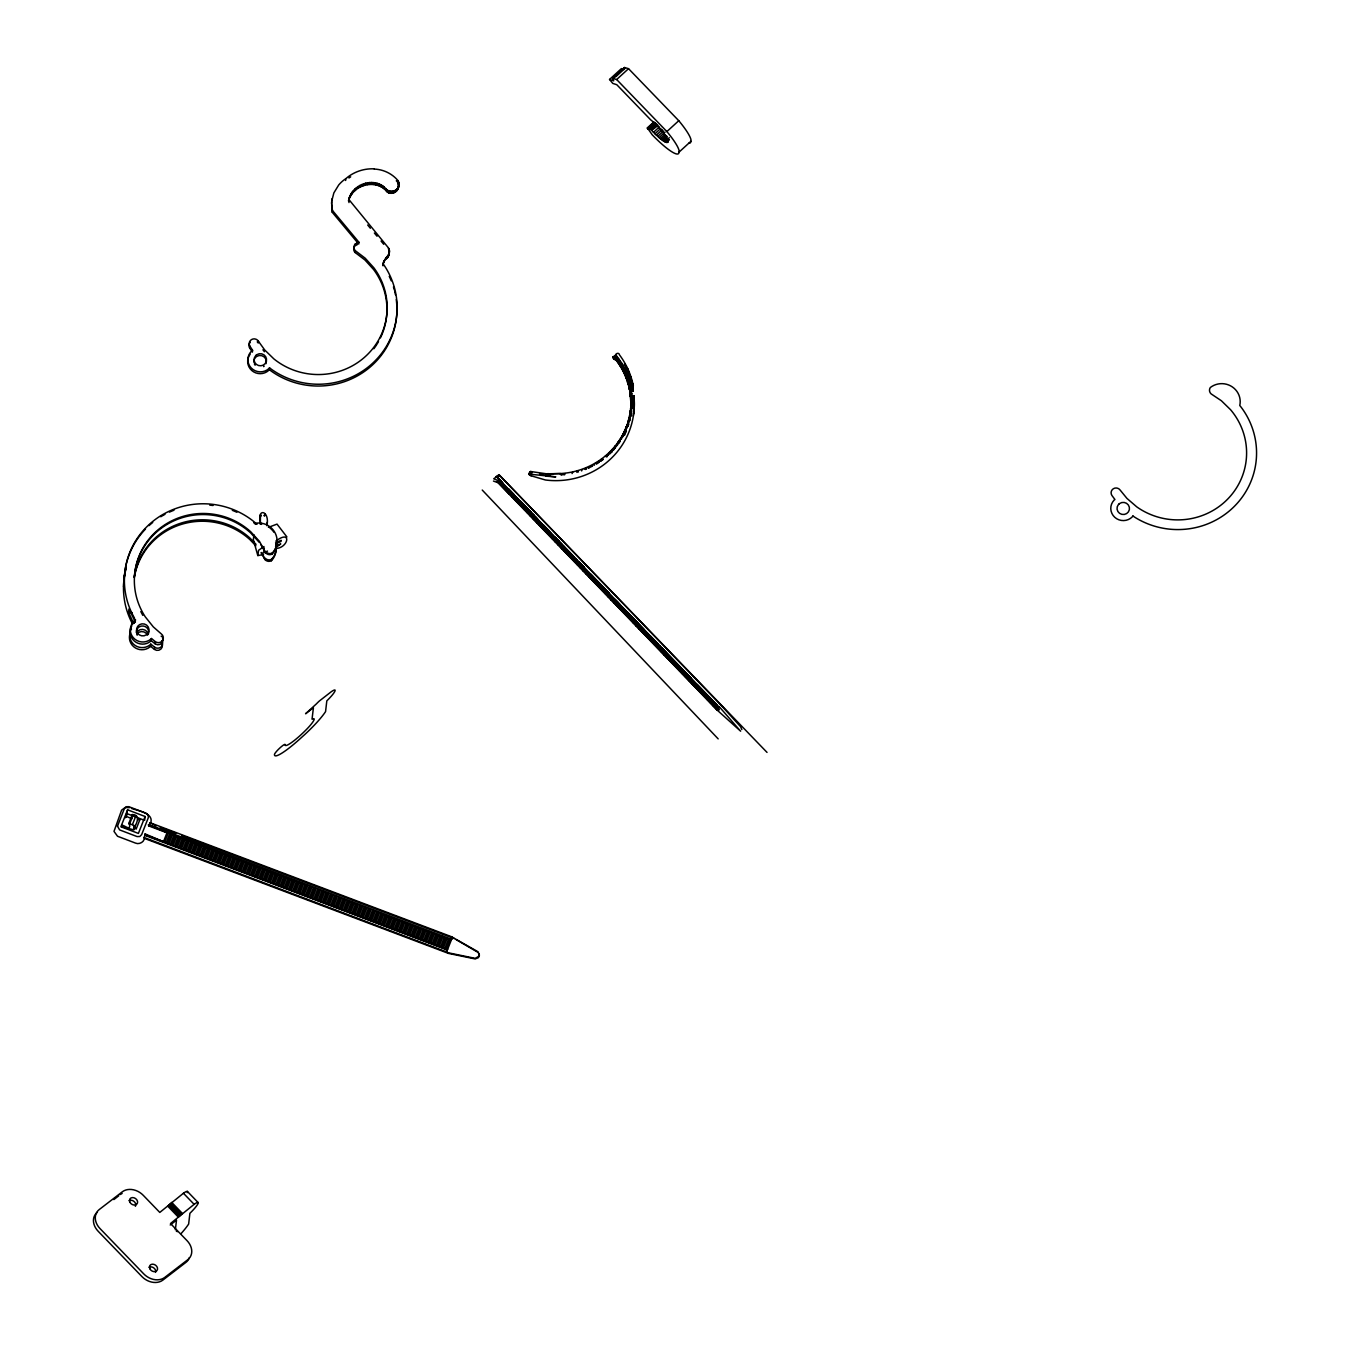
<?xml version="1.0" encoding="UTF-8"?>
<svg xmlns="http://www.w3.org/2000/svg" width="1350" height="1350" viewBox="0 0 1350 1350"><rect width="100%" height="100%" fill="white"/><g stroke="black" fill="none" stroke-linecap="round" stroke-linejoin="round"><path stroke-width="1.5" d="M633.319 416.036L634.078 397.946M331.695 201.724L332.269 212.304L358.729 244.046L358.931 242.241L332.471 210.499L331.627 204.694M514.907 499.821L515.211 495.939L515.16 497.559L517.202 498.015L516.949 500.276L514.907 499.821L514.958 498.201M517.995 503.044L518.299 499.146L517.995 503.044L520.054 503.499L520.307 501.221L518.265 500.766M521.1 506.25L521.404 502.369L521.1 506.25L523.159 506.722L523.412 504.444L521.353 503.989M527.31 512.713L527.631 508.815L527.58 510.435L529.622 510.891L529.369 513.169L527.698 513.101L527.361 511.093M530.415 515.936L530.719 512.038L530.415 515.936L532.457 516.375L532.727 514.114L530.668 513.658M533.52 519.142L533.824 515.244L533.52 519.142L535.562 519.615L535.832 517.337L533.773 516.864M542.835 528.812L543.139 524.931L542.835 528.812L544.877 529.267L545.13 526.989L543.088 526.551M545.923 532.035L546.227 528.137L545.923 532.035L547.982 532.491L548.235 530.212L546.193 529.757M549.028 535.241L549.332 531.36L549.686 533.402L551.34 533.436L551.087 535.714L549.028 535.241L549.079 533.621M555.238 541.704L555.542 537.806L555.238 541.704L557.297 542.16L557.55 539.882L555.508 539.426M558.343 544.911L558.647 541.029L558.343 544.911L560.385 545.366L560.638 543.105L558.596 542.649M561.448 548.134L561.752 544.236L561.701 545.856L563.76 546.328L563.49 548.589L561.836 548.556L561.482 546.514M567.658 554.58L567.962 550.699L567.658 554.58L569.7 555.036L569.97 552.774L567.911 552.319M570.763 557.803L571.067 553.905L570.763 557.803L572.805 558.259L573.058 555.981L571.016 555.525M573.851 561.026L574.155 557.128L574.509 559.17L576.163 559.204L575.91 561.482L574.256 561.431L573.902 559.406M583.166 570.696L583.47 566.798L583.808 568.806L585.478 568.873L585.225 571.151L583.166 570.696L583.217 569.076M586.271 573.902L586.575 570.021L586.524 571.641L588.566 572.079L588.313 574.358L586.659 574.307L586.322 572.282M589.376 577.125L589.68 573.227L589.629 574.847L591.688 575.319L591.418 577.581L589.376 577.125L589.41 575.505M595.586 583.571L595.89 579.69L595.839 581.31L597.898 581.766L597.628 584.027L595.586 583.571L595.637 581.951M598.691 586.794L598.995 582.896L598.944 584.516L600.986 584.972L600.733 587.25L598.691 586.794L598.742 585.174M601.779 590.001L602.083 586.119L602.438 588.161L604.091 588.195L603.838 590.473L602.184 590.423L601.83 588.381M608.006 596.464L608.31 592.566L608.648 594.591L610.301 594.641L610.048 596.919L608.006 596.464L608.057 594.844M611.094 599.67L611.398 595.789L611.364 597.409L613.406 597.864L613.153 600.126L611.094 599.67L611.145 598.05M614.199 602.893L614.503 598.995L614.858 601.037L616.511 601.087L616.258 603.349L614.199 602.893L614.25 601.273M623.514 612.562L623.818 608.664L624.156 610.689L625.826 610.74L625.556 613.018L623.514 612.562L623.565 610.942M632.053 405.861L630.838 406.148L631.952 406.873L632.053 405.861L630.99 405.793L630.079 413.201L631.142 413.994M626.619 615.786L626.923 611.888L626.873 613.508L628.931 613.963L628.661 616.241L626.619 615.786L626.653 614.166M629.708 618.992L630.011 615.111L629.708 618.992L631.766 619.464L632.019 617.186L629.961 616.731M635.934 625.455L636.238 621.557L636.576 623.582L638.229 623.633L637.976 625.911L636.306 625.843L635.985 623.835M639.023 628.661L639.326 624.78L639.023 628.661L641.081 629.117L641.334 626.856L639.292 626.4M642.127 631.884L642.431 627.986L642.127 631.884L644.186 632.34L644.439 630.079L642.381 629.606M648.337 638.331L648.658 634.449L648.608 636.069L650.649 636.525L650.396 638.786L648.726 638.736L648.388 636.711M651.442 641.554L651.746 637.656L651.442 641.554L653.484 642.009L653.754 639.731L651.696 639.276M654.548 644.76L654.851 640.879L654.548 644.76L656.589 645.233L656.859 642.954L654.801 642.499M663.862 654.446L664.166 650.548L663.862 654.446L665.904 654.885L666.158 652.624L664.116 652.168M666.951 657.653L667.254 653.754L666.951 657.653L669.009 658.108L669.263 655.847L667.221 655.374M670.056 660.876L670.359 656.977L670.309 658.597L672.367 659.053L672.114 661.331L670.056 660.876L670.106 659.256M676.266 667.322L676.569 663.441L676.266 667.322L678.324 667.778L678.577 665.499L676.536 665.061M679.371 670.545L679.674 666.647L679.371 670.545L681.413 671.001L681.666 668.722L679.624 668.267M682.476 673.751L682.779 669.87L683.134 671.912L684.788 671.946L684.517 674.224L682.476 673.751L682.509 672.131M688.686 680.214L688.989 676.316L688.686 680.214L690.727 680.67L690.998 678.392L688.939 677.936M691.791 683.421L692.094 679.539L691.791 683.421L693.833 683.876L694.086 681.615L692.044 681.159M694.879 686.644L695.183 682.746L695.132 684.366L697.191 684.838L696.938 687.099L694.879 686.644L694.929 685.024M704.194 696.313L704.498 692.415L704.194 696.313L706.252 696.769L706.506 694.491L704.464 694.035M707.299 699.536L707.602 695.638L707.552 697.258L709.611 697.714L709.358 699.992L707.299 699.536L707.349 697.916M710.404 702.742L710.708 698.844L711.062 700.886L712.716 700.937L712.446 703.215L710.792 703.164L710.438 701.123M716.614 709.206L716.917 705.308L716.614 709.206L718.656 709.644M631.918 404.257L630.771 403.616L632.171 400.41L631.834 406.704L630.686 405.709M630.956 403.431L632.104 404.426L632.154 402.84L630.686 406.029M633.741 413.522L633.842 395.601M631.007 401.288L632.205 401.169M511.785 496.581L512.106 492.716L512.443 494.741L514.114 494.792L513.844 497.07L512.19 497.002L511.852 494.977M524.188 509.473L524.509 505.592L524.863 507.617L526.517 507.684L526.264 509.946L524.593 509.895L524.256 507.87M536.608 522.366L536.929 518.484L536.861 520.087L538.92 520.543L538.667 522.821L537.013 522.788L536.676 520.763M539.713 525.572L540.034 521.691L539.966 523.311L542.042 523.783L541.772 526.061L539.713 525.572L539.764 523.969M552.116 538.464L552.437 534.583L552.386 536.186L554.445 536.659L554.192 538.937L552.116 538.464L552.184 536.861M564.536 551.34L564.857 547.476L565.194 549.501L566.865 549.551L566.612 551.829L564.536 551.34L564.604 549.737M576.956 564.233L577.277 560.351L577.209 561.954L579.268 562.427L579.015 564.705L577.361 564.654L577.024 562.629M580.044 567.456L580.365 563.574L580.044 567.456L582.12 567.928L582.373 565.65L580.314 565.178M592.464 580.331L592.785 576.467L592.464 580.331L594.54 580.821L594.793 578.542L592.717 578.07M604.884 593.224L605.205 589.342L604.884 593.224L606.943 593.696L607.213 591.435L605.138 590.946M617.288 606.116L617.608 602.235L617.288 606.116L619.346 606.572L619.616 604.294L617.558 603.838M620.392 609.322L620.713 605.441L620.646 607.061L622.721 607.534L622.468 609.795L620.798 609.744L620.46 607.719M632.812 622.215L633.133 618.334L633.066 619.937L635.141 620.409L634.871 622.688L633.217 622.637L632.88 620.612M645.216 635.091L645.536 631.226L645.891 633.251L647.544 633.302L647.291 635.58L645.216 635.091L645.283 633.487M657.636 647.983L657.956 644.102L658.294 646.127L659.947 646.178L659.694 648.439L657.636 647.983L657.703 646.38M660.741 651.206L661.061 647.325L661.399 649.35L663.069 649.401L662.799 651.679L660.741 651.206L660.791 649.586M673.144 664.082L673.464 660.201L673.414 661.821L675.472 662.293L675.219 664.554L673.144 664.082L673.211 662.479M685.564 676.974L685.884 673.093L685.817 674.696L687.892 675.169L687.639 677.447L685.564 676.974L685.631 675.371M697.984 689.85L698.304 685.986L698.642 688.011L700.296 688.044L700.042 690.322L698.389 690.272L698.051 688.247M701.072 693.073L701.392 689.192L701.072 693.073L703.148 693.546L703.401 691.284L701.342 690.795M713.492 705.966L713.812 702.084L713.492 705.966L715.567 706.438L715.821 704.16L713.745 703.688M374.321 169.071A32.214 31.32 6.6 0 1 397.693 180.259C402.131 186.452 394.909 196.56 387.72 192.324C377.021 178.234 352.569 184.258 348.519 201.133C350.511 185.389 372.009 176.614 384.244 187.059C387.332 192.864 396.664 192.831 398.655 186.216M624.189 69.491L621.439 68.58L609.542 79.447L613.693 80.814L612.63 78.367L624.527 67.5L628.543 68.681L678.78 120.707A30.898 5.501 47.6 0 1 690.829 141.362A38.374 6.834 47.6 0 1 688.922 143.168M612.697 78.975L624.527 67.5M588.617 468.18L588.954 466.729M134.224 827.381L133.329 825.154L128.807 823.449L132.317 814.556C140.484 814.573 137.194 823.061 134.224 827.381L136.299 828.714L139.809 819.821L137.7 818.471M383.822 260.921L383.012 265.815C381.983 258.727 393.474 254.357 387.956 247.286L348.722 199.328M586.339 469.159L586.44 467.859M633.926 411.615L633.606 413.91L633.876 412.003M630.585 408.426L632.07 405.287A76.781 74.655 6.6 0 1 631.783 408.324M630.906 402.165L630.771 403.312M542.346 474.171L541.35 474.053L543.257 474.221L539.511 473.934L560.537 473.546A75.786 73.693 6.6 0 0 630.855 391.129L633.116 390.859L631.429 381.426L624.527 363.454L633.336 385.965L630.129 386.539L626.13 373.174A75.954 73.862 6.6 0 0 616.95 356.873M266.895 525.741C270.253 510.081 255.892 507.212 260.837 523.918M718.993 707.164L496.226 476.516L498.994 474.744L767.036 752.406M496.159 477.056L493.712 478.794L499.146 480.988L509.338 491.518L510.992 491.569L510.739 493.83L509.085 493.796L498.403 482.827L493.459 481.072M498.774 476.668L498.994 474.744L722.267 706.506L740.61 726.739L741.859 729.574M509.085 493.796L509.338 491.518M512.19 497.002L512.443 494.741M515.278 500.226L515.548 497.947M518.383 503.432L518.636 501.171M521.505 506.672L521.758 504.411M524.593 509.895L524.863 507.617M527.698 513.101L527.951 510.84M530.803 516.324L531.056 514.046M533.925 519.564L534.178 517.286M537.013 522.788L537.266 520.509M540.118 525.994L540.371 523.716M543.206 529.217L543.476 526.939M546.311 532.423L546.564 530.162M549.433 535.663L549.686 533.402M552.521 538.886L552.791 536.608M555.626 542.092L555.879 539.831M558.731 545.316L558.984 543.038M561.836 548.556L562.106 546.278M564.941 551.762L565.194 549.501M568.046 554.985L568.299 552.707M571.134 558.191L571.404 555.93M574.256 561.431L574.509 559.17M577.361 564.654L577.614 562.376M580.449 567.877L580.719 565.599M583.554 571.084L583.808 568.806M586.659 574.307L586.913 572.029M616.056 355.05L612.765 356.991C612.411 360.45 621.101 360.231 620.663 366.744L622.013 366.711M614.064 356.889L613.811 359.168C614.014 352.873 620.696 362.61 620.916 364.466L620.663 366.744M589.764 577.547L590.034 575.269M627.716 369.124L633.336 385.965A79.228 77.034 6.6 0 0 619.599 355.033C618.789 350.73 612.428 355.539 616.883 357.396A75.904 73.811 6.6 0 1 627.716 423.698A75.819 73.727 6.6 0 1 626.096 428.051M615.904 354.881L617.524 357.193M592.869 580.753L593.123 578.492M608.462 454.984L606.96 454.781L606.926 456.874M610.335 453.583L610.588 451.305L611.972 451.507M610.419 453.482L610.689 451.204L610.858 452.655M595.974 583.976L596.227 581.698M611.837 451.929L612.107 449.634L613.626 449.685M612.056 451.693L612.309 449.415M623.211 368.887L621.726 368.567L622.266 364.449L620.916 364.466M621.861 368.854L622.721 365.192L621.726 368.567M613.508 450.174L613.929 447.609L615.246 447.829M624.341 371.064L622.991 370.997L623.464 366.609L622.131 366.576M599.062 587.183L599.316 584.921M623.616 369.664L623.869 367.386L624.594 368.803L623.109 368.466L623.869 367.386M615.195 447.981L615.448 445.702L616.781 445.905M624.038 373.174L624.729 371.858L625.371 373.309L624.038 373.174L624.999 369.579L625.033 375.418L626.383 375.553M625.033 375.418L625.995 371.824L625.928 377.663L627.261 377.865M625.826 377.359L626.957 374.102L625.928 377.663M602.184 590.423L602.438 588.161M619.262 442.344L619.667 439.813L619.971 440.859M628.104 380.16L626.67 379.654L627.817 376.397L628.189 380.363L628.374 377.882L626.923 377.376M626.771 379.924L627.024 377.646M627.683 379.671L629.083 380.227L628.83 382.506L627.514 382.219L628.627 378.726M628.374 381.983L629.792 382.59L629.336 381.071L628.121 384.244L629.522 384.868M628.206 384.548L628.459 382.286M605.289 593.646L605.542 591.367M623.261 433.519L623.869 434.869L624.611 433.468L623.261 433.519L623.008 435.797M630.079 387.248L628.712 386.589L629.977 383.451M628.796 386.893L628.982 384.311M624.746 434.97L624.308 431.359L625.641 431.241L624.999 432.692L624.308 431.359M629.336 389.239L630.264 388.108L630.585 389.458L629.336 389.239L630.534 385.83L631.091 392.749M625.742 432.743L625.286 429.148L625.995 430.448M615.094 358.256L621.709 368.01A75.87 73.778 6.6 0 1 629.758 389.812L630.956 399.009A75.87 73.778 6.6 0 1 630.517 412.881M629.691 391.331L631.007 388.243L629.741 391.618L631.007 392.074M625.944 429.182L626.197 426.904L627.514 426.735M630.214 389.526L630.619 389.661M631.378 394.487L630.129 393.998L631.412 390.656M627.041 424.659L627.817 425.908L628.374 424.423L627.041 424.659L626.771 426.938M631.614 396.934L630.383 396.411L631.716 393.069M630.383 391.719L630.771 392.766L630.332 391.433M628.374 425.874L627.767 422.364L628.627 423.596M608.377 596.852L608.648 594.591M630.889 398.317L631.952 395.516L631.817 399.364M628.459 420.069L629.336 421.267L629.792 419.749L628.459 420.069L628.206 422.348M630.686 401.203L632.104 397.963L631.884 401.811L630.686 400.916M630.332 417.369L629.049 417.724L628.729 420.306L630.079 419.648M630.281 418.804L629.252 417.96L629.994 413.016L631.378 412.442M632.947 389.374L633.116 387.872M611.483 600.075L611.736 597.797M614.604 603.315L614.858 601.037M617.692 606.521L617.962 604.26M620.798 609.744L621.051 607.466M623.903 612.967L624.156 610.689M627.024 616.191L627.278 613.929M630.112 619.414L630.366 617.136M633.217 622.637L633.471 620.359M636.306 625.843L636.576 623.582M639.411 629.066L639.664 626.788M642.533 632.306L642.786 630.028M645.621 635.513L645.891 633.251M648.726 638.736L648.979 636.458M651.831 641.942L652.084 639.681M654.952 645.182L655.206 642.921M658.041 648.405L658.294 646.127M661.146 651.611L661.399 649.35M664.234 654.834L664.504 652.556M667.356 658.074L667.609 655.796M670.461 661.298L670.714 659.019M673.549 664.504L673.819 662.226M676.654 667.727L676.907 665.449M679.759 670.933L680.012 668.672M682.864 674.173L683.134 671.912M685.969 677.396L686.222 675.118M689.074 680.602L689.327 678.341M692.162 683.826L692.432 681.548M695.284 687.066L695.537 684.788M698.389 690.272L698.642 688.011M701.477 693.495L701.747 691.217M704.582 696.701L704.835 694.44M707.704 699.941L707.957 697.68M710.792 703.164L711.062 700.886M713.897 706.388L714.15 704.109M717.002 709.594L716.867 706.928M717.829 707.13L719.044 706.641L720.495 708.142L740.627 731.194L717.474 710.387L497.323 481.292M718.622 710.421L719.044 706.641M560.233 473.985L561.263 475.065M133.684 623.447L128.571 612.394L128.959 608.968L135.388 622.148L134.342 617.844A79.245 77.051 6.6 0 1 152.854 521.353A79.245 77.051 6.6 0 1 253.834 521.572L255.741 523.209A18.377 17.871 6.6 0 1 272.346 552.943L272.227 554.023A5.096 4.944 6.6 0 1 265.748 552.876L260.752 544.472M127.17 813.696L125.55 817.746L127.609 809.814L145.074 816.497L144.619 820.361L127.17 813.696L126.023 816.244L131.861 818.741M150.542 646.279L150.795 644.102L154.676 647.241L154.44 649.401L150.542 646.279L149.85 647.004A12.471 12.133 6.6 0 1 130.292 633.083M131.861 625.691A12.471 12.133 6.6 0 0 150.491 641.402L151.453 638.499L155.334 641.638A4.978 4.843 6.6 0 0 162.304 640.794A4.978 4.843 6.6 0 0 161.393 633.994L153.309 626.889L145.277 616.849A69.289 67.365 6.6 0 1 159.232 528.846A69.289 67.365 6.6 0 1 250.796 531.833L259.453 541.367L265.748 552.876M151.2 640.676L155.081 643.798L155.334 641.638M135.472 824.867L133.903 829.896L122.023 826.639C121.061 821.931 130.326 832.123 129.718 825.306L128.807 823.449M129.532 807.671L125.094 807.553L121.601 810.152L113.991 831.381L117.534 836.258L135.591 843.126C139.202 844.881 145.193 841.59 144.096 837.506L144.922 835.397L446.715 949.522L446.614 952.104L448.571 952.847L475.234 958.365L479.166 956.036M156.246 825.846L149.934 822.673L148.854 825.964L168.126 833.254L164.616 842.164L145.344 834.874L144.804 833.777L164.616 842.164M249.885 346.157L252.585 350.291L252.382 352.097L249.666 347.962L249.885 346.157A4.978 4.843 6.6 0 1 251.606 339.525A4.978 4.843 6.6 0 1 258.424 341.246L264.684 349.937L273.915 358.931A69.289 67.365 6.6 0 0 365.479 356.434A69.289 67.365 6.6 0 0 373.798 267.722L365.158 258.171L355.303 250.678A5.096 4.944 6.6 0 1 354.949 244.299A18.377 17.871 6.6 0 1 358.931 242.241M258.221 343.052L258.424 341.246M250.172 354.173A12.471 12.133 6.6 0 0 251.792 370.524A12.471 12.133 6.6 0 0 268.667 370.423L269.527 367.841L271.536 369.36A79.245 77.051 6.6 0 0 372.313 363.521A79.245 77.051 6.6 0 0 384.649 266.051L383.214 264.009M257.124 524.138A18.377 17.871 6.6 0 0 255.622 524.306L255.741 523.209M175.348 1229.783L176.496 1220.181L170.218 1225.007M276.109 547.189A18.377 17.871 6.6 0 1 271.451 560.706A5.096 4.944 6.6 0 1 264.971 559.558L261.934 552.42M271.451 560.706L271.62 559.254A18.377 17.871 6.6 0 0 276.075 544.286M332.269 212.304L332.471 210.499M345.634 180.461L345.836 178.656A39.909 38.812 6.6 0 1 374.338 168.851M348.958 202.551L349.161 200.745M349.127 199.26L349.329 197.454M349.92 197.438L350.123 195.632M350.882 195.666L351.084 193.86M351.996 193.978L352.215 192.172M353.278 192.392L353.481 190.586M354.696 190.907L354.898 189.101M356.248 189.557L356.451 187.751M357.902 188.342L358.121 186.536M359.674 187.262L359.876 185.456M361.513 186.351L361.733 184.545M354.949 244.299L354.746 246.105A18.377 17.871 6.6 0 1 357.345 244.62M380.447 337.854A69.289 67.365 6.6 0 0 373.596 269.527L364.939 259.976L355.101 252.501L355.303 250.678M363.437 185.591L363.639 183.786M365.394 185.001L365.614 183.195M367.402 184.596L367.605 182.79M369.411 184.359L369.63 182.554M371.436 184.309L371.638 182.503M373.427 184.444L373.646 182.638M375.384 184.764L375.604 182.959M377.291 185.254L377.494 183.448M379.131 185.912L379.333 184.106M380.869 186.739L381.071 184.933M382.506 187.734L382.725 185.929M384.041 188.882L384.244 187.059M385.425 190.164L385.627 188.359M386.151 190.991L386.37 189.186M386.623 191.481L386.826 189.675M387.146 191.936L387.349 190.131M387.72 192.324L387.923 190.519M388.344 192.645L388.547 190.839M389.002 192.898L389.205 191.093M389.677 193.084L389.897 191.278M390.386 193.202L390.606 191.396M391.112 193.252L391.331 191.447M391.854 193.219L392.057 191.413M392.58 193.118L392.782 191.312M393.306 192.949L393.508 191.143M383.619 262.727L386.218 257.428M394.014 192.696L394.217 190.89M386.016 259.251L387.011 256.787M394.689 192.392L394.892 190.586M386.792 258.593L387.703 256.061M388.513 248.029L389.137 254.34L387.484 257.867M395.331 192.021L395.55 190.215M388.074 257.057L388.294 255.251M388.716 250.661L388.935 248.856M388.564 256.196L388.766 254.391M389.019 251.539L389.239 249.733M395.938 191.582L396.157 189.776M389.07 254.812L389.273 253.007M389.205 252.45L389.407 250.644M389.104 254.509L389.441 251.589M396.512 191.093L396.714 189.287M397.018 190.553L397.238 188.747M398.199 188.696L397.997 180.9M398.132 183.296L398.334 181.491M397.474 189.979L397.693 188.173M398.402 183.921L398.604 182.115M397.862 189.354L398.081 187.549M398.587 184.579L398.807 182.773M398.723 185.254L398.925 183.448M398.621 187.346L398.976 184.14M560.537 473.546L547.206 473.917L532.035 471.707L531.073 475.774L545.451 479.993A79.076 76.899 6.6 0 0 633.859 396.141M532.018 471.859C529.47 469.749 527.631 475.673 531.073 475.774M548.741 474.862L548.218 473.648L546.126 474.508M622.451 367.318L622.721 365.192M263.554 554.445L257.833 555.626L253.344 539.646L253.952 534.836M260.364 522.771L260.449 514.738M257.816 555.474L258.593 550.277L263.976 546.548M264.836 513.608L264.516 516.139L263.993 515.413M266.962 524.728L267.283 522.197M264.33 547.999L263.723 552.808L267.519 551.087M545.737 476.162L546.041 473.799L545.906 476.179L555.795 476.854L529.048 474.12L530.297 471.487L529.976 473.698L531.326 473.867M331.493 203.529L332.1 198.737M581.664 470.931L582.171 469.547M631.26 412.577L629.944 413.319L630.754 416.407C627.936 415.361 632.475 413.809 630.534 416.526L629.522 415.682L630.872 414.99M630.383 410.636L631.412 411.716L630.939 410.434M610.487 452.25L610.723 451.406M576.906 472.416L577.209 471.133L578.458 471.977M629.049 417.724L629.977 418.905M479.436 954.906L478.507 957.606L475.166 958.939L448.504 953.421L144.518 838.451M331.881 200.543L333.855 192.915L338.732 184.95A33.446 32.518 6.6 0 1 345.836 178.656M572.046 473.58L572.737 472.264M627.429 424.929L628.83 424.373M690.829 141.362L678.949 152.213A38.374 6.834 47.6 0 1 670.477 150.913A36.99 6.598 47.6 0 1 652.236 134.831L647.409 127.929L653.501 122.276M531.428 471.538L529.976 473.698M529.386 474.778L529.942 472.196L529.133 474.441L530.196 472.534L531.242 473.259M626.197 426.904L626.974 428.22M129.769 823.534L133.262 814.624M132.452 824.546L135.962 815.653M145.074 816.497L138.409 833.406L120.876 826.774L127.609 809.814M447.441 949.995L145.344 834.874M150.373 823.618C155.115 813.004 136.907 810.591 131.473 808.397M163.569 841.472L167.079 832.579L148.314 824.884L148.854 825.964M166.134 842.721L169.627 833.827L170.741 833.962L172.361 834.857L168.868 843.767L166.134 842.721L168.868 843.767M167.248 842.856L170.741 833.962M167.788 843.075L171.298 834.165M170.353 844.324L173.863 835.431L174.994 835.566L176.58 836.46L173.07 845.353L170.353 844.324L173.07 845.353M171.484 844.476L174.994 835.566M172.007 844.661L175.517 835.768M174.572 845.927L178.082 837.017L179.213 837.169L180.799 838.046L177.289 846.956L174.572 845.927L177.289 846.956M175.703 846.062L179.213 837.169M176.226 846.264L179.736 837.354M178.791 847.513L182.301 838.62L183.988 838.974L185.034 839.649L181.524 848.542L178.791 847.513L181.524 848.542M179.921 847.665L183.431 838.755M180.478 847.867L183.988 838.974M183.026 849.116L186.536 840.223L188.19 840.561L189.27 841.252L185.76 850.146L183.026 849.116L185.76 850.146M184.14 849.251L187.65 840.358M184.697 849.471L188.19 840.561M187.262 850.719L190.772 841.809L191.903 841.961L193.489 842.839L189.979 851.749L187.262 850.719L189.979 851.749M188.393 850.854L191.903 841.961M188.916 851.057L192.409 842.164M191.481 852.306L194.974 843.413L196.627 843.75L197.707 844.442L194.197 853.335L191.481 852.306L194.197 853.335M192.611 852.458L196.121 843.548M193.134 852.66L196.627 843.75M195.699 853.909L199.193 845.016L200.88 845.353L201.926 846.045L198.433 854.938L195.699 853.909L198.433 854.938M196.83 854.044L200.34 845.151M197.37 854.263L200.88 845.353M199.935 855.512L203.445 846.602L205.099 846.956L206.145 847.631L202.652 856.541L199.935 855.512L202.652 856.541M201.049 855.647L204.542 846.754M201.589 855.849L205.099 846.956M204.154 857.098L207.647 848.205L209.318 848.542L210.381 849.234L206.887 858.144L204.154 857.098L206.887 858.144M205.268 857.233L208.761 848.34M205.807 857.452L209.318 848.542M208.373 858.701L211.882 849.808L213.013 849.943L214.599 850.837L211.106 859.731L208.373 858.701L211.106 859.731M209.503 858.853L213.013 849.943M210.026 859.039L213.536 850.146M212.591 860.304L216.101 851.394L217.755 851.732L218.818 852.424L215.325 861.334L212.591 860.304L215.325 861.334M213.722 860.439L217.232 851.546M214.245 860.642L217.755 851.732M216.81 861.891L220.32 852.998L222.007 853.352L223.054 854.027L219.544 862.92L216.81 861.891L219.544 862.92M217.941 862.042L221.451 853.133M218.497 862.245L222.007 853.352M221.046 863.494L224.556 854.601L225.669 854.736L227.289 855.63L223.779 864.523L221.046 863.494L223.779 864.523M222.159 863.629L225.669 854.736M222.716 863.848L226.226 854.938M225.281 865.097L228.791 856.204L230.445 856.541L231.508 857.233L227.998 866.126L225.281 865.097L227.998 866.126M226.412 865.232L229.922 856.339M226.935 865.434L230.445 856.541M229.5 866.7L233.01 857.79L234.141 857.942L235.727 858.819L232.217 867.713L229.5 866.7L232.217 867.713M230.631 866.835L234.141 857.942M231.154 867.037L234.647 858.127M233.719 868.286L237.229 859.393L238.359 859.528L239.946 860.423L236.453 869.316L233.719 868.286L236.453 869.316M234.849 868.438L238.359 859.528M235.406 868.641L238.899 859.731M237.954 869.889L241.464 860.996L242.578 861.131L244.181 862.026L240.688 870.919L237.954 869.889L240.688 870.919M239.068 870.024L242.578 861.131M239.608 870.227L243.118 861.334M242.19 871.493L245.683 862.583L246.814 862.734L248.4 863.612L244.907 872.522L242.19 871.493L244.907 872.522M243.321 871.627L246.814 862.734M243.827 871.83L247.337 862.92M246.392 873.079L249.902 864.186L251.032 864.321L252.619 865.215L249.126 874.108L246.392 873.079L249.126 874.108M247.539 873.231L251.032 864.321M248.046 873.416L251.556 864.523M250.611 874.682L254.121 865.772L255.808 866.126L256.854 866.818L253.344 875.711L250.611 874.682L253.344 875.711M251.741 874.817L255.251 865.924M252.298 875.036L255.808 866.126M254.863 876.285L258.356 867.375L260.027 867.729L261.073 868.404L257.563 877.314L254.863 876.285L257.563 877.314M255.96 876.42L259.47 867.51M256.517 876.623L260.027 867.729M259.065 877.871L262.575 868.978L263.689 869.113L265.309 870.007L261.799 878.918L259.065 877.871L261.799 878.918M260.179 878.006L263.689 869.113M260.736 878.226L264.246 869.316M263.301 879.474L266.811 870.581L268.464 870.919L269.527 871.611L266.017 880.504L263.301 879.474L266.017 880.504M264.431 879.626L267.941 870.716M264.954 879.812L268.464 870.919M267.519 881.077L271.029 872.168L272.16 872.319L273.746 873.197L270.236 882.107L267.519 881.077L270.236 882.107M268.65 881.213L272.16 872.319M269.173 881.415L272.683 872.505M271.738 882.664L275.248 873.771L276.379 873.906L277.982 874.8L274.472 883.693L271.738 882.664L274.472 883.693M272.869 882.816L276.379 873.906M273.426 883.018L276.919 874.108M275.974 884.267L279.484 875.374L281.137 875.711L282.218 876.403L278.707 885.296L275.974 884.267L278.707 885.296M277.087 884.402L280.598 875.509M277.644 884.604L281.137 875.711M280.209 885.87L283.702 876.96L284.833 877.112L286.436 877.989L282.926 886.899L280.209 885.87L282.926 886.899M281.34 886.005L284.833 877.112M281.863 886.207L285.356 877.314M284.428 887.456L287.921 878.563L289.575 878.901L290.638 879.592L287.145 888.486L284.428 887.456L287.145 888.486M285.559 887.608L289.052 878.698M286.065 887.794L289.575 878.901M288.647 889.059L292.14 880.149L293.827 880.504L294.874 881.196L291.364 890.089L288.647 889.059L291.364 890.089M289.777 889.194L293.271 880.301M290.317 889.414L293.827 880.504M292.882 890.662L296.376 881.752L297.489 881.888L299.109 882.799L295.599 891.692L292.882 890.662L295.599 891.692M293.996 890.798L297.489 881.888M294.536 891L298.046 882.107M297.101 892.266L300.611 883.356L301.742 883.507L303.328 884.385L299.818 893.295L297.101 892.266L299.818 893.295M298.232 892.401L301.742 883.507M298.755 892.603L302.265 883.693M301.32 893.852L304.83 884.959L305.961 885.094L307.547 885.988L304.037 894.881L301.32 893.852L304.037 894.881M302.451 894.004L305.961 885.094M302.974 894.189L306.484 885.296M305.539 895.455L309.049 886.545L310.179 886.697L311.782 887.574L308.273 896.484L305.539 895.455L308.273 896.484M306.669 895.59L310.179 886.697M307.226 895.793L310.719 886.899M309.774 897.058L313.284 888.148L314.938 888.502L316.001 889.177L312.491 898.071L309.774 897.058L312.491 898.071M310.888 897.193L314.398 888.283M311.445 897.396L314.938 888.502M313.993 898.644L317.503 889.751L319.157 890.089L320.237 890.781L316.727 899.674L313.993 898.644L316.727 899.674M315.107 898.779L318.617 889.886M315.664 898.999L319.157 890.089M318.229 900.248L321.722 891.354L322.869 891.489L324.456 892.367L320.946 901.277L318.229 900.248L320.946 901.277M319.359 900.382L322.869 891.489M319.882 900.585L323.376 891.692M322.448 901.834L325.941 892.941L327.628 893.295L328.674 893.97L325.181 902.88L322.448 901.834L325.181 902.88M323.578 901.986L327.071 893.076M324.118 902.188L327.628 893.295M326.666 903.437L330.159 894.544L331.847 894.881L332.893 895.573L329.383 904.466L326.666 903.437L329.383 904.466M327.797 903.572L331.29 894.679M328.337 903.791L331.847 894.881M330.902 905.04L334.395 896.147L336.066 896.484L337.129 897.176L333.636 906.069L330.902 905.04L333.636 906.069M332.016 905.175L335.509 896.282M332.556 905.377L336.066 896.484M335.121 906.643L338.631 897.733L339.761 897.885L341.348 898.763L337.854 907.673L335.121 906.643L337.854 907.673M336.251 906.778L339.761 897.885M336.774 906.981L340.284 898.071M339.339 908.229L342.849 899.336L344.503 899.674L345.566 900.366L342.056 909.259L339.339 908.229L342.056 909.259M340.47 908.381L343.98 899.471M340.993 908.567L344.503 899.674M343.558 909.832L347.068 900.923L348.756 901.277L349.802 901.969L346.292 910.862L343.558 909.832L346.292 910.862M344.689 909.967L348.199 901.074M345.246 910.187L348.756 901.277M347.794 911.436L351.304 902.526L352.418 902.661L354.038 903.555L350.527 912.465L347.794 911.436L350.527 912.465M348.907 911.571L352.418 902.661M349.464 911.773L352.974 902.88M352.029 913.022L355.539 904.129L356.67 904.281L358.256 905.158L354.746 914.051L352.029 913.022L354.746 914.051M353.16 913.174L356.67 904.281M353.683 913.376L357.176 904.466M356.248 914.625L359.758 905.732L361.395 906.069L362.475 906.761L358.965 915.654L356.248 914.625L358.965 915.654M357.379 914.76L360.889 905.867M357.902 914.963L361.395 906.069M360.467 916.228L363.96 907.318L365.108 907.47L366.694 908.347L363.201 917.257L360.467 916.228L363.201 917.257M361.598 916.363L365.108 907.47M362.137 916.566L365.648 907.673M364.702 917.814L368.212 908.921L369.866 909.259L370.913 909.951L367.419 918.844L364.702 917.814L367.419 918.844M365.816 917.966L369.326 909.056M366.356 918.169L369.866 909.259M368.921 919.418L372.431 910.524L374.085 910.862L375.148 911.554L371.655 920.447L368.921 919.418L371.655 920.447M370.035 919.552L373.528 910.659M370.575 919.755L374.085 910.862M373.14 921.021L376.65 912.111L378.304 912.448L379.367 913.14L375.874 922.05L373.14 921.021L375.874 922.05M374.288 921.156L377.781 912.263M374.794 921.358L378.304 912.448M377.359 922.607L380.869 913.714L382.556 914.068L383.602 914.743L380.093 923.653L377.359 922.607L380.093 923.653M378.489 922.759L381.999 913.849M379.046 922.961L382.556 914.068M381.577 924.21L385.087 915.3L386.218 915.452L387.821 916.346L384.311 925.239L381.577 924.21L384.311 925.239M382.708 924.345L386.218 915.452M383.265 924.564L386.775 915.654M385.813 925.813L389.323 916.903L390.437 917.038L392.057 917.949L388.547 926.842L385.813 925.813L388.547 926.842M386.927 925.948L390.437 917.038M387.484 926.151L390.994 917.257M390.049 927.416L393.559 918.506L395.212 918.844L396.276 919.536L392.766 928.446L390.049 927.416L392.766 928.446M391.179 927.551L394.689 918.658M391.702 927.754L395.212 918.844M394.267 929.002L397.777 920.109L398.908 920.244L400.494 921.139L396.984 930.032L394.267 929.002L396.984 930.032M395.398 929.154L398.908 920.244M395.921 929.34L399.431 920.447M398.486 930.606L401.996 921.696L403.127 921.847L404.713 922.725L401.22 931.635L398.486 930.606L401.22 931.635M399.617 930.741L403.127 921.847M400.174 930.943L403.667 922.05M402.722 932.209L406.232 923.299L407.346 923.434L408.966 924.328L405.456 933.238L402.722 932.209L405.456 933.238M403.836 932.344L407.346 923.434M404.392 932.546L407.886 923.653M406.957 933.795L410.451 924.902L411.581 925.037L413.168 925.931L409.674 934.824L406.957 933.795L409.674 934.824M408.088 933.947L411.581 925.037M408.594 934.132L412.104 925.239M411.176 935.398L414.669 926.488L416.323 926.842L417.386 927.517L413.893 936.427L411.176 935.398L413.893 936.427M412.307 935.533L415.8 926.64M412.813 935.736L416.323 926.842M415.378 936.984L418.888 928.091L420.019 928.226L421.622 929.121L418.112 938.031L415.378 936.984L418.112 938.031M416.526 937.136L420.019 928.226M417.066 937.339L420.576 928.446M419.631 938.588L423.124 929.694L424.238 929.829L425.841 930.724L422.331 939.617L419.631 938.588L422.331 939.617M420.744 938.722L424.238 929.829M421.284 938.942L424.794 930.032M423.849 940.191L427.343 931.281L429.013 931.635L430.076 932.327L426.566 941.22L423.849 940.191L426.566 941.22M424.946 940.326L428.456 931.416M425.503 940.528L429.013 931.635M428.068 941.794L431.578 932.884L433.232 933.221L434.295 933.913L430.785 942.823L428.068 941.794L430.785 942.823M429.199 941.929L432.709 933.036M429.722 942.131L433.232 933.221M432.287 943.38L435.797 934.487L436.928 934.622L438.531 935.516L435.021 944.409L432.287 943.38L435.021 944.409M433.417 943.532L436.928 934.622M433.974 943.734L437.468 934.841M436.506 944.983L440.016 936.073L441.686 936.427L442.749 937.103L439.239 946.013L436.506 944.983L439.239 946.013M437.636 945.118L441.146 936.225M438.193 945.321L441.686 936.427M440.741 946.586L444.251 937.676L445.365 937.811L446.985 938.706L443.475 947.616L440.741 946.586L443.475 947.616M441.855 946.721L445.365 937.811M442.412 946.924L445.905 938.031M444.977 948.173L448.47 939.279L450.124 939.617L451.204 940.309L447.694 949.202L444.977 948.173L447.694 949.202M446.108 948.324L449.601 939.414M446.631 948.527L450.124 939.617M446.614 952.104L446.715 949.522M451.727 936.799L451.642 939.347L451.727 936.799L149.934 822.673M564.638 474.761L565.127 473.58M562.157 474.981L562.68 473.782L563.76 474.846M624.915 431.713L626.383 431.291M616.883 445.298L616.933 443.796L618.249 443.947M615.448 445.702L615.786 447.154M624.915 375.114L625.725 374.102M269.527 367.841L268.869 368.618A12.471 12.133 6.6 0 1 251.269 368.01A12.471 12.133 6.6 0 1 251.758 350.882L252.585 350.291M181.119 1233.562A30.898 4.657 -44 0 0 188.646 1224.045L189.894 1213.312A13.534 2.042 -44 0 0 197.961 1203.744A13.534 2.042 -44 0 0 194.13 1204.335L170.505 1223.522L187.026 1240.65A15.829 12.538 34.6 0 1 187.785 1259.702L164.768 1277.404A15.829 12.538 34.6 0 1 143.775 1273.911L100.018 1228.584A15.829 12.538 34.6 0 1 99.259 1209.533L122.276 1191.831A15.829 12.538 34.6 0 1 143.269 1195.324L159.789 1212.435L183.431 1193.248A13.534 2.042 -44 0 1 187.245 1192.658M626.67 379.654L627.564 378.675M151.453 638.499L150.744 639.242A12.471 12.133 6.6 0 1 133.194 637.571A12.471 12.133 6.6 0 1 134.781 620.511L135.641 619.971M150.795 644.102L150.103 644.844A12.471 12.133 6.6 0 1 130.207 631.851M628.374 380.987L627.514 382.219M550.682 473.901L549.636 474.947L550.935 474.441M608.951 452.891L609.086 454.376M612.613 78.621L624.51 67.753M615.853 76.697L624.78 68.563M612.63 78.367L616.663 79.532L628.543 68.681M647.426 128.149L653.873 122.259M647.477 128.402L654.126 122.361M647.595 128.722L654.429 122.496M647.764 129.077L654.784 122.715M647.46 127.794L649.215 128.402L655.172 122.968M649.215 128.402L655.594 123.272M649.637 128.706L656.033 123.643M650.092 129.077L656.522 124.048M650.565 129.482L657.011 124.487M651.071 129.921L657.517 124.959M651.577 130.393L658.041 125.483M652.101 130.899L653.484 132.317L659.424 126.883M653.484 132.317L654.919 133.751L660.876 128.318M654.919 133.751L656.353 135.101L662.293 129.668M656.353 135.101L657.754 136.384L663.694 130.95M657.754 136.384L659.104 137.582L665.044 132.148M678.949 152.213A30.898 5.501 47.6 0 0 666.883 131.574L678.78 120.707M659.104 137.582L660.403 138.662L664.858 134.595M660.403 138.662L661.635 139.624L666.09 135.557M661.635 139.624L662.783 140.484L667.254 136.418M662.783 140.484L663.862 141.21L666.833 138.493M663.862 141.21L664.824 141.801L669.296 137.717M664.824 141.801L668.672 139.523M665.702 142.239L669.431 139.826M482.237 490.05L718.183 738.889M628.712 386.589L629.724 385.712M605.104 456.351L606.606 456.604M113.856 1199.576L118.783 1195.779M630.433 413.421A75.786 73.693 6.6 0 0 631.024 404.173L630.079 393.711L631.142 392.934M631.462 395.348L630.383 396.411M599.299 460.789L600.497 461.076M261.326 515.312L260.128 517.269M593.038 464.636L594.456 465.159M595.164 463.421L596.633 463.928M621.709 368.01L626.535 376.144M590.878 465.784L592.296 466.374M268.431 527.361L277.02 524.104L286.926 536.962M275.569 542.852L281.188 540.27L281.053 541.417L275.839 543.797M276.885 546.784L280.766 543.932L275.535 546.328M275.805 541.131C291.482 529.217 288.951 547.037 276.632 548.471M630.872 405.844L631.952 406.873M631.867 407.734L630.636 408.257L631.8 408.139M631.614 410.012L630.383 410.535L631.462 411.581M584.179 468.804L585.529 469.479M626.13 373.174L629.049 372.06M626.839 373.41L626.67 373.477A76.646 74.52 6.6 0 0 624.797 369.157M627.75 377.544L630.129 376.802M628.492 371.469L633.302 390.842L630.771 376.599M629.083 382.016L631.429 381.426M630.484 387.248L629.522 386.657M629.758 389.796L630.568 389.661A76.781 74.655 6.6 0 0 620.814 364.905M612.765 356.991L613.913 356.889M630.838 396.208L632.053 396.478M623.464 435.645L622.131 435.645L622.738 437.046M622.283 437.788L620.764 438.007L621.456 439.138M717.525 709.864L718.673 709.898L508.241 491.468M717.255 707.316L718.926 707.383L496.226 476.516M128.571 612.394L132.216 612.63M619.667 441.939L618.148 442.074L618.756 443.239M625.641 371.031L624.173 370.642M626.636 373.275L625.168 372.853M137.582 819.534L139.809 819.821M134.072 828.428L136.299 828.714M627.514 375.587L626.079 375.081M666.461 142.543L668.216 142.273L667.406 138.746A16.234 2.886 47.6 0 0 650.734 119.897L616.798 84.729L612.765 83.396L609.542 79.447M629.049 384.615L630.332 384.986M627.699 423.698L627.902 423.765A75.904 73.811 6.6 0 1 626.248 428.102M631.26 389.796L629.944 389.053M452.452 937.271L477.9 951.699L479.368 955.479M160.178 827.331L175.854 833.271M181.744 835.498L454.359 938.588M149.124 824.749L451.642 939.347M169.627 833.827L172.361 834.857M173.863 835.431L176.58 836.46M178.082 837.017L180.799 838.046M182.301 838.62L185.034 839.649M186.536 840.223L189.27 841.252M190.772 841.809L193.489 842.839M194.974 843.413L197.707 844.442M199.193 845.016L201.926 846.045M203.445 846.602L206.145 847.631M207.647 848.205L210.381 849.234M211.882 849.808L214.599 850.837M216.101 851.394L218.818 852.424M220.32 852.998L223.054 854.027M224.556 854.601L227.289 855.63M228.791 856.204L231.508 857.233M233.01 857.79L235.727 858.819M237.229 859.393L239.946 860.423M241.464 860.996L244.181 862.026M245.683 862.583L248.4 863.612M249.902 864.186L252.619 865.215M254.121 865.772L256.854 866.818M258.356 867.375L261.073 868.404M262.575 868.978L265.309 870.007M266.811 870.581L269.527 871.611M271.029 872.168L273.746 873.197M275.248 873.771L277.982 874.8M279.484 875.374L282.218 876.403M283.702 876.96L286.436 877.989M287.921 878.563L290.638 879.592M292.14 880.149L294.874 881.196M296.376 881.752L299.109 882.799M351.304 902.526L354.038 903.555M380.869 913.714L383.602 914.743M385.087 915.3L387.821 916.346M389.323 916.903L392.057 917.949M393.559 918.506L396.276 919.536M397.777 920.109L400.494 921.139M401.996 921.696L404.713 922.725M406.232 923.299L408.966 924.328M410.451 924.902L413.168 925.931M414.669 926.488L417.386 927.517M418.888 928.091L421.622 929.121M423.124 929.694L425.841 930.724M427.343 931.281L430.076 932.327M431.578 932.884L434.295 933.913M435.797 934.487L438.531 935.516M440.016 936.073L442.749 937.103M444.251 937.676L446.985 938.706M448.47 939.279L451.204 940.309M144.096 837.506L445.871 951.632M602.758 459.726L601.273 459.371L600.767 461.211A76.612 74.503 6.6 0 0 603.231 459.169M630.872 396.529L632.07 397.102M598.708 462.577L597.51 461.97L597.358 463.438M632.154 399.532L630.939 398.638M632.171 401.979L631.024 401.034M456.165 939.634L477.833 952.273M167.079 832.579L168.126 833.254M617.591 444.909L616.748 444.049M269.325 369.647L271.333 371.166A79.245 77.051 6.6 0 0 358.223 375.435A79.245 77.051 6.6 0 0 396.259 299.548M253.716 522.653L255.622 524.306M616.663 79.532L666.883 131.574M608.057 455.372L607.348 454.646L607.264 456.047L606.96 454.781M187.397 1191.426L198.096 1202.513M183.431 1193.248L194.13 1204.335M171.703 1202.378L182.402 1213.464M170.944 1203.069L181.643 1214.156M170.201 1203.778L180.9 1214.865M169.459 1204.521L180.174 1215.608M168.767 1205.246L179.466 1216.333M167.839 1206.259L178.554 1217.346M496.868 476.618L502.706 482.693M508.562 488.751L514.401 494.826M520.256 500.884L537.789 519.092M543.628 525.15L549.467 531.225M555.322 537.283L572.856 555.491M578.694 561.566L584.55 567.624M590.389 573.699L609.39 593.409M615.229 599.484L619.616 604.024M626.923 611.617L644.456 629.809M650.312 635.884L656.151 641.942M661.989 648.017L679.523 666.225M685.378 672.283L691.217 678.358M697.072 684.416L716.057 704.143M497.998 480.617L500.833 483.553M497.256 481.815L717.474 710.387M256.044 544.337L250.054 538.161A69.289 67.365 6.6 0 0 179.82 523.496A69.289 67.365 6.6 0 0 134.308 577.192M255.876 545.788L249.902 539.612A69.289 67.365 6.6 0 0 181.018 524.492A69.289 67.365 6.6 0 0 134.612 575.859M367.689 225.011L370.356 228.234M374.372 233.044L377.055 236.25M381.054 241.076L383.738 244.282M262.929 349.819L264.465 351.743M259.335 542.447L250.661 532.913A69.289 67.365 6.6 0 0 177.711 519.227A69.289 67.365 6.6 0 0 134.325 577.564M614.841 358.543L616.511 360.652A75.938 73.845 6.6 0 1 631.041 404.173M618.452 358.239L620.241 361.108M261.023 552.639L264.971 559.558M140.805 611.584L142.796 615.364M132.317 814.556L133.211 816.413M478.744 953.235L479.267 954.315M627.193 367.554L630.248 376.768M628.543 372.262L633.116 390.859M616.494 357.817L615.921 355.371L616.258 357.615M630.129 386.539L630.872 391.129M613.642 356.873L613.744 358.341M629.826 419.445A76.612 74.503 6.6 0 1 628.965 422.449M620.308 440.809A76.612 74.503 6.6 0 1 618.536 443.391M613.626 449.533A76.612 74.503 6.6 0 1 611.483 451.828M599.383 461.936A76.612 74.503 6.6 0 1 596.7 463.657M592.566 466.02A76.612 74.503 6.6 0 1 588.296 468.112M621.135 362.289A76.612 74.503 6.6 0 1 622.738 365.006M624.915 369.191A76.612 74.503 6.6 0 1 626.839 373.494M628.914 379.333A76.612 74.503 6.6 0 1 629.792 382.354M630.18 383.873A76.612 74.503 6.6 0 1 630.838 386.927M631.783 393.12A76.612 74.503 6.6 0 1 631.8 408.712M629.691 417.994A75.786 73.693 6.6 0 1 629.033 421.014M625.725 431.308A75.786 73.693 6.6 0 1 623.835 435.561M629.775 417.471A75.87 73.778 6.6 0 1 629.1 420.491M628.324 423.478A75.87 73.778 6.6 0 1 627.396 426.431M633.909 395.887A79.211 76.562 5.7 0 1 634.196 408.696M625.624 429.536A75.904 73.811 6.6 0 1 622.114 436.438M621.321 437.771A75.904 73.811 6.6 0 1 616.95 444.184A75.819 73.727 6.6 0 0 625.489 429.469M623.903 435.021A75.819 73.727 6.6 0 0 625.792 430.768A75.921 73.828 6.6 0 1 624.004 435.071M621.051 362.222A76.646 74.52 6.6 0 1 624.105 367.74M249.666 347.962A4.978 4.843 6.6 0 1 250.206 342.293M257.226 341.887A4.978 4.843 6.6 0 1 257.766 342.444M389.256 276.362A79.245 77.051 6.6 0 1 391.247 280.817M393.457 286.926A79.245 77.051 6.6 0 1 394.352 290.031M394.757 291.6A79.245 77.051 6.6 0 1 395.449 294.756M378.489 341.618A69.289 67.365 6.6 0 1 373.849 348.756M355.101 252.501A5.096 4.944 6.6 0 1 354.341 246.679M265.967 363.69A6.227 6.058 6.6 0 0 256.669 356.468L255.488 357.463A6.227 6.058 6.6 0 0 253.952 362.391M264.195 366.154A6.227 6.058 6.6 0 1 263.571 366.609M255.15 365.192A6.227 6.058 6.6 0 1 254.374 363.859M348.958 177.998A39.909 38.812 6.6 0 1 350.679 176.85M396.309 180.782A32.214 31.32 6.6 0 1 397.491 182.064M136.519 632.762A6.227 6.058 6.6 0 1 148.078 633.724M137.126 633.673A6.227 6.058 6.6 0 1 147.555 635.175M161.578 642.87A4.978 4.843 6.6 0 1 154.44 649.401M130.967 629.994A12.471 12.133 6.6 0 1 131.456 629.134M271.62 559.254A5.096 4.944 6.6 0 1 265.14 558.124M161.814 640.71A4.978 4.843 6.6 0 1 154.676 647.241M132.654 624.189A79.245 77.051 6.6 0 1 124.824 574.02M125.145 572.434A79.245 77.051 6.6 0 1 125.887 569.295M126.056 567.844A79.245 77.051 6.6 0 0 123.643 587.014L124.251 581.783A79.245 77.051 6.6 0 1 145.496 529.048M149.006 525.639A79.245 77.051 6.6 0 1 152.719 522.45M160.751 516.763A79.245 77.051 6.6 0 1 165.021 514.316M169.442 512.123A79.245 77.051 6.6 0 1 173.998 510.216M209.773 505.153A79.245 77.051 6.6 0 1 213.064 505.491M232.318 510.334A79.245 77.051 6.6 0 1 236.891 512.274M136.299 632.289A6.227 6.058 6.6 0 1 143.387 626.029A6.227 6.058 6.6 0 1 148.416 634.028M137.211 635.175A6.227 6.058 6.6 0 1 136.839 634.5M272.346 552.943A5.096 4.944 6.6 0 1 265.866 551.796M162.607 637.926A4.978 4.843 6.6 0 1 155.081 643.798M161.139 636.171A4.978 4.843 6.6 0 1 161.73 636.677M276.868 540.506A18.377 17.871 6.6 0 1 272.227 554.023M260.145 524.154A18.377 17.871 6.6 0 1 261.63 524.357M269.848 527.917A18.377 17.871 6.6 0 1 273.932 532.237M133.768 623.346A12.471 12.133 6.6 0 1 134.528 622.688M176.344 1231.183A16.234 2.447 -44 0 1 177.255 1231.74M129.094 1200.673A4.337 3.426 34.6 0 1 133.312 1200.96A4.337 3.426 34.6 0 1 135.743 1204.588M135.726 1205.213A4.337 3.426 34.6 0 1 135.338 1206.309M149.057 1267.279A4.337 3.426 34.6 0 1 153.883 1267.987A4.337 3.426 34.6 0 1 155.554 1272.392M97.403 1212.216A15.829 12.538 34.6 0 0 98.162 1231.251L141.936 1276.594A15.829 12.538 34.6 0 0 162.911 1280.07L185.929 1262.385A15.829 12.538 34.6 0 0 189.338 1257.626M120.42 1194.514A15.829 12.538 34.6 0 1 122.141 1193.434M285.103 744.542L285.103 744.964A22.393 3.375 -44 0 0 306.973 728.949A16.234 2.447 -44 0 0 312.036 719.229L313.419 707.737L305.573 713.762L316.389 703.89A7.678 1.164 -44 0 1 319.326 701.021L331.054 691.892A13.534 2.042 -44 0 1 334.868 691.301A13.534 2.042 -44 0 1 326.818 700.869L325.569 711.602A30.898 4.657 -44 0 1 302.265 736.779A38.374 5.788 -44 0 1 281.661 753.283A36.99 5.569 -44 0 1 274.489 754.397A7.307 1.097 -44 0 1 279.72 748.102A7.307 1.097 -44 0 1 285.103 744.542M117.484 826.2L119.627 829.913L137.093 836.578L139.793 836.511L141.649 834.621L148.314 817.712L148.247 815.13L146.306 813.341L128.857 806.676L126.191 806.726L124.369 808.599L117.484 826.2M634.213 398.874L633.892 395.702A79.312 76.359 4.1 0 1 634.213 398.925M1132.937 516.004L1132.329 516.814A12.471 12.133 6.6 0 1 1114.729 517.269A12.471 12.133 6.6 0 1 1114.121 500.124L1114.914 499.5L1111.961 495.534A4.978 4.843 6.6 0 1 1113.261 488.801A4.978 4.843 6.6 0 1 1120.179 490.118L1126.963 498.42L1136.751 506.858A69.289 67.365 6.6 0 0 1227.926 498.842A69.289 67.365 6.6 0 0 1230.609 409.759L1221.379 400.748L1211.085 393.863A5.096 4.944 6.6 0 1 1210.326 387.517A18.377 17.871 6.6 0 1 1239.772 405.489L1241.342 407.464A79.245 77.051 6.6 0 1 1235.199 505.507A79.245 77.051 6.6 0 1 1135.046 517.404L1132.937 516.004M614.638 448.588L613.761 447.896L614.638 448.588M1118.897 504.124L1118.357 504.664A6.227 6.058 6.6 0 0 1121.816 514.35A6.227 6.058 6.6 0 0 1129.342 507.246A6.227 6.058 6.6 0 0 1119.471 503.601L1118.897 504.124M147.521 633.825L146.357 634.837A6.227 6.058 6.6 0 1 136.637 630.872A6.227 6.058 6.6 0 1 144.416 624.021A6.227 6.058 6.6 0 1 147.521 633.825M256.264 355.151L255.69 355.657A6.227 6.058 6.6 0 0 258.525 365.529A6.227 6.058 6.6 0 0 266.49 358.881A6.227 6.058 6.6 0 0 256.871 354.662L256.264 355.151M553.348 474.086L547.678 473.698L553.348 474.103M129.836 1202.091A4.337 3.426 34.6 0 0 136.839 1204.099A4.337 3.426 34.6 0 0 133.937 1197.754A4.337 3.426 34.6 0 0 129.836 1202.091M149.799 1268.696A4.337 3.426 34.6 0 0 156.803 1270.704A4.337 3.426 34.6 0 0 153.9 1264.359A4.337 3.426 34.6 0 0 149.799 1268.696"/></g></svg>
